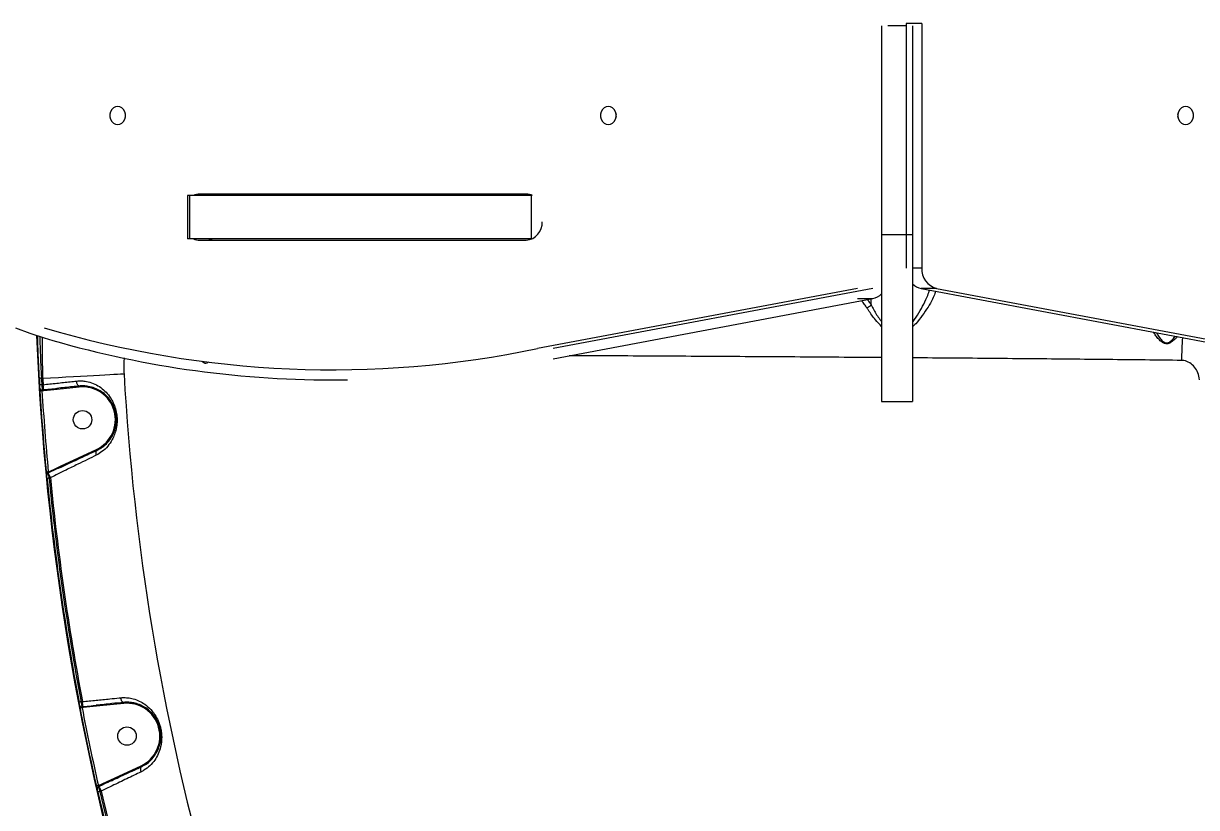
# Model space of a CAD drawing. Header units: millimetres. Extents: x -7245 to 6306, y -6696 to 5973.
# Drawn here: x -3575 to -3003, y 2041 to 2423 of the extents above; entities that cross this region are included whole.
import ezdxf

# ---------------------------------------------------------------- set-up
doc = ezdxf.new("R2010")
doc.units = ezdxf.units.MM
for name, color, linetype in [('DIKOM_ОБЪЕКТ', 7, 'Continuous'), ('DIKOM_РАЗМЕР_ЗОНА', 7, 'Continuous'), ('DIKOM_РАЗМЕР_ОБЪЕКТА', 7, 'Continuous')]:
    doc.layers.add(name, color=color, linetype=linetype)
doc.styles.add('style1', font='arial.ttf', dxfattribs={"width": 0.8})
doc.dimstyles.new('1-50', dxfattribs={"dimtxt": 300, "dimasz": 200, "dimexe": 100, "dimexo": 0, "dimgap": 100, "dimtad": 1, "dimtxsty": 'style1', "dimcen": 200, "dimclrd": 7, "dimclre": 7, "dimclrt": 7, "dimadec": 1, "dimazin": 2, "dimtfac": 1, "dimtmove": 0, "dimatfit": 2, "dimfxl": 0, "dimlwd": 25, "dimlwe": 18, "dimarcsym": 0})

# ---------------------------------------------------------------- blocks, each defined once
blk = doc.blocks.new('*D10')
at = {"layer": 'Defpoints', "color": 0, "transparency": 16777216}
for p in [(-4365.71, 2792.53), (4306.16, 475.6), (4306.16, -5965.27)]:
    blk.add_point(p, dxfattribs=at)
at = {"layer": 'DIKOM_РАЗМЕР_ОБЪЕКТА', "color": 7, "lineweight": 18, "transparency": 16777216}
for p, q in [((-4365.71, 2792.53), (-4365.71, -6065.27)), ((4306.16, 475.6), (4306.16, -6065.27))]:
    blk.add_line(p, q, dxfattribs=at)
at = {"layer": 'DIKOM_РАЗМЕР_ОБЪЕКТА', "color": 7, "lineweight": 25, "transparency": 16777216}
blk.add_line((-4165.71, -5965.27), (4106.16, -5965.27), dxfattribs=at)
at = {"layer": 'DIKOM_РАЗМЕР_ОБЪЕКТА', "color": 7, "transparency": 16777216}
for points in [[(-4165.71, -5931.93), (-4165.71, -5998.6), (-4365.71, -5965.27)], [(4106.16, -5931.93), (4106.16, -5998.6), (4306.16, -5965.27)]]:
    blk.add_solid(points, dxfattribs=at)
at = {"layer": 'DIKOM_РАЗМЕР_ОБЪЕКТА', "color": 7, "transparency": 16777216, "insert": (-85.78, -5712.1), "char_height": 300, "attachment_point": 5, "style": 'style1'}
blk.add_mtext('8650', dxfattribs=at)
blk = doc.blocks.new('*D11')
at = {"layer": 'Defpoints', "color": 0, "transparency": 16777216}
for p in [(-3472.32, 4472.83), (-6199.73, -2928.86), (1850.21, -2928.86)]:
    blk.add_point(p, dxfattribs=at)
at = {"layer": 'DIKOM_РАЗМЕР_ОБЪЕКТА', "color": 7, "lineweight": 18, "transparency": 16777216}
for p, q in [((-3472.32, 4472.83), (-6299.73, 4472.83)), ((1850.21, -2928.86), (-6299.73, -2928.86))]:
    blk.add_line(p, q, dxfattribs=at)
at = {"layer": 'DIKOM_РАЗМЕР_ОБЪЕКТА', "color": 7, "lineweight": 25, "transparency": 16777216}
blk.add_line((-6199.73, 4272.83), (-6199.73, -2728.86), dxfattribs=at)
at = {"layer": 'DIKOM_РАЗМЕР_ОБЪЕКТА', "color": 7, "transparency": 16777216}
for points in [[(-6233.06, 4272.83), (-6166.39, 4272.83), (-6199.73, 4472.83)], [(-6233.06, -2728.86), (-6166.39, -2728.86), (-6199.73, -2928.86)]]:
    blk.add_solid(points, dxfattribs=at)
at = {"layer": 'DIKOM_РАЗМЕР_ОБЪЕКТА', "color": 7, "transparency": 16777216, "insert": (-6452.9, 984.54), "char_height": 300, "attachment_point": 5, "rotation": 90, "style": 'style1'}
blk.add_mtext('7400', dxfattribs=at)
blk = doc.blocks.new('*D13')
at = {"layer": 'Defpoints', "color": 0, "transparency": 16777216}
for p in [(-4231.86, 5972.83), (-6795, -4928.88), (1792.4, -4928.88)]:
    blk.add_point(p, dxfattribs=at)
at = {"layer": 'DIKOM_РАЗМЕР_ЗОНА', "color": 7, "lineweight": 18, "transparency": 16777216}
for p, q in [((-4231.86, 5972.83), (-6895, 5972.83)), ((1792.4, -4928.88), (-6895, -4928.88))]:
    blk.add_line(p, q, dxfattribs=at)
at = {"layer": 'DIKOM_РАЗМЕР_ЗОНА', "color": 7, "lineweight": 25, "transparency": 16777216}
blk.add_line((-6795, 5772.83), (-6795, -4728.88), dxfattribs=at)
at = {"layer": 'DIKOM_РАЗМЕР_ЗОНА', "color": 7, "transparency": 16777216}
for points in [[(-6828.33, 5772.83), (-6761.67, 5772.83), (-6795, 5972.83)], [(-6828.33, -4728.88), (-6761.67, -4728.88), (-6795, -4928.88)]]:
    blk.add_solid(points, dxfattribs=at)
at = {"layer": 'DIKOM_РАЗМЕР_ЗОНА', "color": 7, "transparency": 16777216, "insert": (-7048.17, 972.94), "char_height": 300, "attachment_point": 5, "rotation": 90, "style": 'style1'}
blk.add_mtext('10900', dxfattribs=at)

msp = doc.modelspace()

# ---------------------------------------------------------------- linework, layer by layer
at = {"layer": 'DIKOM_ОБЪЕКТ', "color": 7, "linetype": 'Continuous', "lineweight": 15}
for p, q in [((-3137.31, 2422.834), (-3144.81, 2422.834)), ((-3144.81, 2422.834), (-3144.81, 2303.609)), ((-3137.31, 2422.834), (-3137.31, 2303.609)), ((-3156.821, 2421.653), (-3156.821, 2319.856)), ((-3144.81, 2421.653), (-3153.839, 2421.653)), ((-3141.821, 2421.653), (-3141.821, 2319.856)), ((-3494.832, 2338.953), (-3494.832, 2317.953)), ((-3493.72, 2338.953), (-3494.832, 2338.953)), ((-3493.72, 2317.953), (-3493.72, 2338.953)), ((-3327.328, 2338.953), (-3493.72, 2338.953)), ((-3329.974, 2339.703), (-3488.89, 2339.703)), ((-3483.444, 2338.953), (-3483.444, 2339.385)), ((-3327.328, 2317.953), (-3327.328, 2338.953)), ((-3141.821, 2319.856), (-3156.821, 2319.856)), ((-3156.821, 2319.856), (-3156.821, 2238.681)), ((-3141.821, 2319.856), (-3141.821, 2238.681)), ((-3493.72, 2317.953), (-3494.832, 2317.953)), ((-3327.328, 2317.953), (-3493.72, 2317.953)), ((-3488.89, 2317.203), (-3329.974, 2317.203)), ((-3137.31, 2303.609), (-3141.821, 2303.609)), ((-3168.6, 2293.739), (-3324.376, 2264.446)), ((-3161.1, 2293.739), (-3316.876, 2264.446)), ((-3130.042, 2293.739), (-3137.542, 2293.739)), ((-3137.542, 2293.739), (-2981.766, 2264.446)), ((-3130.042, 2293.739), (-2974.266, 2264.446)), ((-3316.885, 2259.486), (-3161.107, 2288.78)), ((-3168.607, 2288.78), (-3161.107, 2288.78)), ((-3161.998, 2285.741), (-3161.998, 2288.612)), ((-3565.395, 2249.953), (-3566.056, 2249.953)), ((-3565.871, 2246.76), (-3565.215, 2246.829)), ((-3547.639, 2245.684), (-3558.426, 2244.535)), ((-3424.499, 2249.128), (-3416.999, 2249.128)), ((-3564.902, 2243.888), (-3565.787, 2243.794)), ((-3565.727, 2244.296), (-3564.954, 2244.378)), ((-3558.426, 2244.535), (-3564.902, 2243.888)), ((-3156.821, 2238.681), (-3141.821, 2238.681)), ((-3556.701, 2207.169), (-3539.212, 2215.295)), ((-3562.727, 2203.779), (-3562.936, 2203.683)), ((-3561.688, 2201.544), (-3562.323, 2201.249)), ((-3546.728, 2092.347), (-3546.069, 2092.417)), ((-3525.976, 2091.539), (-3539.266, 2090.124)), ((-3546.394, 2089.903), (-3545.809, 2089.965)), ((-3545.756, 2089.475), (-3546.264, 2089.421)), ((-3539.266, 2090.124), (-3545.756, 2089.475)), ((-3532.186, 2054.35), (-3517.548, 2061.151)), ((-3538.32, 2051.453), (-3538.196, 2051.51)), ((-3538.196, 2051.51), (-3532.186, 2054.35)), ((-3537.989, 2051.063), (-3538.359, 2050.892)), ((-3536.95, 2048.828), (-3537.562, 2048.544))]:
    msp.add_line(p, q, dxfattribs=at)
at = {"layer": 'DIKOM_ОБЪЕКТ', "color": 7, "linetype": 'Continuous', "lineweight": 15, "flags": 128}
for points in [[(-3528.944, 2382.353), (-3530.017, 2382.175), (-3531.004, 2381.654), (-3531.823, 2380.834), (-3532.41, 2379.781), (-3532.716, 2378.579), (-3532.716, 2377.327), (-3532.41, 2376.125), (-3531.823, 2375.072), (-3531.004, 2374.251), (-3530.017, 2373.731), (-3528.944, 2373.553), (-3527.87, 2373.731), (-3526.884, 2374.251), (-3526.064, 2375.072), (-3525.478, 2376.125), (-3525.172, 2377.327), (-3525.172, 2378.579), (-3525.478, 2379.781), (-3526.064, 2380.834), (-3526.884, 2381.654), (-3527.87, 2382.175), (-3528.944, 2382.353)], [(-3289.921, 2382.353), (-3290.994, 2382.175), (-3291.981, 2381.654), (-3292.801, 2380.834), (-3293.387, 2379.781), (-3293.692, 2378.579), (-3293.692, 2377.327), (-3293.387, 2376.125), (-3292.801, 2375.072), (-3291.981, 2374.251), (-3290.994, 2373.731), (-3289.921, 2373.553), (-3288.847, 2373.731), (-3287.861, 2374.251), (-3287.041, 2375.072), (-3286.454, 2376.125), (-3286.149, 2377.327), (-3286.149, 2378.579), (-3286.454, 2379.781), (-3287.041, 2380.834), (-3287.861, 2381.654), (-3288.847, 2382.175), (-3289.921, 2382.353)], [(-3008.73, 2373.553), (-3007.657, 2373.731), (-3006.67, 2374.251), (-3005.851, 2375.072), (-3005.264, 2376.125), (-3004.959, 2377.327), (-3004.959, 2378.579), (-3005.264, 2379.781), (-3005.851, 2380.834), (-3006.67, 2381.654), (-3007.657, 2382.175), (-3008.73, 2382.353), (-3009.804, 2382.175), (-3010.791, 2381.654), (-3011.61, 2380.834), (-3012.197, 2379.781), (-3012.502, 2378.579), (-3012.502, 2377.327), (-3012.197, 2376.125), (-3011.61, 2375.072), (-3010.791, 2374.251), (-3009.804, 2373.731), (-3008.73, 2373.553)], [(-3578.652, 2274.506), (-3571.774, 2271.894), (-3564.804, 2269.633)], [(-3565.395, 2249.953), (-3561.586, 2250.168), (-3557.811, 2250.381), (-3554.105, 2250.589), (-3550.503, 2250.793), (-3547.037, 2250.988), (-3543.738, 2251.174), (-3540.636, 2251.349), (-3537.76, 2251.511), (-3535.135, 2251.659), (-3532.788, 2251.791), (-3530.737, 2251.907), (-3529.002, 2252.005), (-3527.6, 2252.084), (-3526.541, 2252.143), (-3525.837, 2252.183)], [(-3566.056, 2249.953), (-3566.245, 2249.942), (-3566.428, 2249.932), (-3566.598, 2249.922), (-3566.747, 2249.914), (-3566.871, 2249.907), (-3566.966, 2249.902), (-3567.027, 2249.898), (-3567.053, 2249.897)], [(-3565.871, 2246.76), (-3566.061, 2246.748), (-3566.244, 2246.737), (-3566.414, 2246.728), (-3566.563, 2246.719), (-3566.687, 2246.711), (-3566.782, 2246.706), (-3566.843, 2246.702), (-3566.869, 2246.701)], [(-3564.954, 2244.378), (-3564.965, 2244.488), (-3564.985, 2244.67), (-3565.011, 2244.918), (-3565.044, 2245.225), (-3565.082, 2245.581), (-3565.124, 2245.975), (-3565.169, 2246.395), (-3565.215, 2246.829)], [(-3565.787, 2243.794), (-3565.977, 2243.782), (-3566.161, 2243.771), (-3566.331, 2243.76), (-3566.48, 2243.751), (-3566.605, 2243.743), (-3566.699, 2243.738), (-3566.76, 2243.734), (-3566.785, 2243.732)], [(-3564.902, 2243.888), (-3564.911, 2243.975), (-3564.92, 2244.059), (-3564.928, 2244.138), (-3564.935, 2244.209), (-3564.942, 2244.27), (-3564.947, 2244.32), (-3564.951, 2244.356), (-3564.954, 2244.378)], [(-3562.712, 2204.33), (-3562.902, 2204.312), (-3563.085, 2204.295), (-3563.254, 2204.279), (-3563.404, 2204.265), (-3563.528, 2204.253), (-3563.622, 2204.244), (-3563.682, 2204.239), (-3563.707, 2204.236)], [(-3562.835, 2204.011), (-3562.999, 2203.974), (-3563.153, 2203.925), (-3563.291, 2203.866), (-3563.41, 2203.798), (-3563.505, 2203.724), (-3563.575, 2203.646), (-3563.617, 2203.566), (-3563.629, 2203.486)], [(-3562.323, 2201.249), (-3562.512, 2201.231), (-3562.694, 2201.213), (-3562.863, 2201.197), (-3563.012, 2201.182), (-3563.136, 2201.17), (-3563.23, 2201.161), (-3563.291, 2201.155), (-3563.317, 2201.153)], [(-3546.728, 2092.347), (-3546.914, 2092.311), (-3547.095, 2092.277), (-3547.261, 2092.245), (-3547.408, 2092.217), (-3547.53, 2092.194), (-3547.623, 2092.176), (-3547.684, 2092.165), (-3547.709, 2092.16)], [(-3545.809, 2089.965), (-3545.82, 2090.075), (-3545.84, 2090.257), (-3545.866, 2090.505), (-3545.899, 2090.812), (-3545.936, 2091.168), (-3545.978, 2091.562), (-3546.023, 2091.983), (-3546.069, 2092.417)], [(-3546.264, 2089.421), (-3546.451, 2089.385), (-3546.632, 2089.35), (-3546.799, 2089.318), (-3546.946, 2089.29), (-3547.068, 2089.266), (-3547.161, 2089.249), (-3547.221, 2089.237), (-3547.245, 2089.232)], [(-3545.756, 2089.475), (-3545.766, 2089.562), (-3545.774, 2089.646), (-3545.783, 2089.725), (-3545.79, 2089.796), (-3545.797, 2089.857), (-3545.802, 2089.907), (-3545.806, 2089.944), (-3545.809, 2089.965)], [(-3538.32, 2051.453), (-3538.506, 2051.411), (-3538.685, 2051.37), (-3538.851, 2051.333), (-3538.997, 2051.3), (-3539.119, 2051.272), (-3539.211, 2051.252), (-3539.27, 2051.238), (-3539.294, 2051.233)], [(-3537.562, 2048.544), (-3537.747, 2048.501), (-3537.926, 2048.46), (-3538.091, 2048.423), (-3538.237, 2048.389), (-3538.358, 2048.361), (-3538.451, 2048.34), (-3538.511, 2048.327), (-3538.536, 2048.321)], [(-3537.989, 2051.063), (-3537.942, 2050.963), (-3537.865, 2050.797), (-3537.76, 2050.571), (-3537.63, 2050.291), (-3537.479, 2049.967), (-3537.312, 2049.607), (-3537.134, 2049.224), (-3536.95, 2048.828)]]:
    msp.add_lwpolyline(points, dxfattribs=at)
at = {"layer": 'DIKOM_ОБЪЕКТ', "color": 7, "linetype": 'Continuous', "lineweight": 15}
for centre in [(-3546.043, 2229.764), (-3524.379, 2075.619)]:
    msp.add_circle(centre, 4.5, dxfattribs=at)
for centre, radius, start, end in [((-3520.127, 2377.953), 5.127, 171.2373, 188.7627), ((-3281.21, 2377.953), 5.022, 171.05106, 188.94894), ((-3281.214, 2377.953), 5.018, 171.04486, 188.95514), ((-3017.515, 2377.953), 5.092, 351.2934, 8.7066), ((-3017.433, 2377.953), 5.013, 351.03865, 8.96135), ((-3488.868, 2332.768), 6.935, 90.18018, 116.89553), ((-3481.368, 2332.77), 6.933, 90.18046, 116.89924), ((-3330.001, 2332.747), 6.956, 63.14684, 89.77746), ((-3330.625, 2325.641), 8.463, 274.40653, 3.80597), ((-3488.862, 2324.164), 6.961, 243.1569, 269.7674), ((-3481.36, 2324.171), 6.968, 243.65634, 269.74975), ((-3127.643, 2303.116), 9.68, 177.08436, 255.64884), ((-3135.912, 2301.871), 8.294, 224.56511, 258.66674), ((-3162.737, 2296.913), 8.295, 281.33492, 315.49671), ((-3424.544, 2744.377), 490.272, 253.37733, 281.78909), ((-2359.315, 2317.953), 1209.999, 182.23574, 210.952609), ((-3424.251, 2741.092), 491.964, 253.3995, 269.97113), ((-2900.129, 2259.979), 110.575, 174.90172, 180.68197), ((-2359.315, 2317.953), 1168.375, 183.226978, 207.773022), ((-2359.315, 2317.953), 1209.654, 183.225214, 183.376854), ((-2359.315, 2317.953), 1208.655, 183.225214, 183.376854), ((-2359.315, 2317.953), 1207.995, 183.226978, 183.375378), ((-3454.782, 2255.822), 93.409, 185.92434, 186.23098), ((-3546.043, 2229.764), 16, 295.27345, 95.72655), ((-3565.831, 2245.291), 1.001, 184.28723, 275.9652), ((-2359.315, 2317.953), 1209.748, 183.517426, 185.393788), ((-2359.315, 2317.953), 1208.749, 183.517426, 185.393788), ((-3465.569, 2254.674), 93.409, 185.92434, 186.23098), ((-3472.896, 2245.842), 73.013, 204.73157, 205.12398), ((-3387.815, 2285.387), 186.12, 204.85081, 205.00475), ((-3562.523, 2202.777), 0.995, 114.48485, 184.8136), ((-2359.315, 2317.953), 1209.654, 185.540928, 190.757877), ((-3580.313, 2195.751), 19.332, 24.53781, 25.29594), ((-3960.963, 2017.318), 439.727, 24.76858, 25.08978), ((-2359.315, 2317.953), 1208.655, 185.540928, 190.757877), ((-2359.315, 2317.953), 1207.995, 185.52992, 190.760438), ((-3618.538, 2081.935), 93.059, 5.92376, 6.23156), ((-3524.379, 2075.619), 16, 295.27345, 95.72655), ((-3546.501, 2090.896), 0.999, 191.57476, 276.15683), ((-2359.315, 2317.953), 1209.748, 190.898209, 192.736974), ((-2359.315, 2317.953), 1208.749, 190.898209, 192.736974), ((-3452.137, 2099.648), 87.648, 185.91129, 186.23824), ((-3430.985, 2101.107), 95.34, 204.77752, 205.07803), ((-3522.664, 2058.446), 17.01, 204.06131, 205.72129), ((-3363.299, 2132.568), 186.12, 204.85081, 205.00475), ((-3537.943, 2049.985), 0.997, 114.6692, 192.12237), ((-2359.315, 2317.953), 1209.654, 192.879429, 198.120571), ((-2359.315, 2317.953), 1208.655, 192.879429, 198.120571), ((-2359.315, 2317.953), 1207.995, 192.872753, 198.127247)]:
    msp.add_arc(centre, radius, start, end, dxfattribs=at)
for points, knots in [([(-3141.821, 2277.152), (-3141.713, 2277.296), (-3140.556, 2278.826), (-3138.649, 2281.882), (-3136.216, 2286.191), (-3134.422, 2289.951), (-3133.711, 2292.106), (-3133.428, 2292.965)], [0, 0, 0, 0, 0.0267625, 0.2859974, 0.5504684, 0.8207009, 1, 1, 1, 1]), ([(-3130.586, 2292.431), (-3130.672, 2292.025), (-3130.923, 2290.839), (-3132.117, 2288.246), (-3134.122, 2284.665), (-3136.995, 2280.622), (-3139.451, 2277.234), (-3141.283, 2275.496), (-3141.821, 2274.985)], [0, 0, 0, 0, 0.0838823, 0.2453289, 0.4687115, 0.6924394, 0.9096248, 1, 1, 1, 1]), ([(-3164.011, 2284.217), (-3164.388, 2284.794), (-3165.215, 2286.055), (-3166.142, 2287.146), (-3166.646, 2287.738)], [0, 0, 0, 0, 0.4567638, 1, 1, 1, 1]), ([(-3162.001, 2285.73), (-3162.152, 2285.536), (-3162.454, 2285.147), (-3163.129, 2284.633), (-3163.673, 2284.347), (-3163.966, 2284.234), (-3164.011, 2284.217)], [0, 0, 0, 0, 0.3156866, 0.6315037, 0.9436678, 1, 1, 1, 1]), ([(-3163.708, 2288.29), (-3163.519, 2288.041), (-3162.917, 2287.247), (-3162.372, 2286.354), (-3161.998, 2285.741)], [0, 0, 0, 0, 0.3138315, 1, 1, 1, 1]), ([(-3161.998, 2285.741), (-3161.999, 2285.74), (-3161.999, 2285.736), (-3162, 2285.733), (-3162.001, 2285.731), (-3162.001, 2285.73)], [0, 0, 0, 0, 0.4384138, 0.7974668, 1, 1, 1, 1]), ([(-3162.001, 2285.73), (-3162, 2285.729), (-3161.785, 2285.32), (-3160.702, 2283.36), (-3159.114, 2280.557), (-3157.382, 2278.259), (-3156.821, 2277.515)], [0, 0, 0, 0, 0.0005563, 0.1503991, 0.7248929, 1, 1, 1, 1]), ([(-3156.821, 2275.139), (-3157.872, 2276.249), (-3160.304, 2278.816), (-3162.507, 2281.959), (-3163.755, 2283.833), (-3164.011, 2284.217)], [0, 0, 0, 0, 0.3770024, 0.8723359, 1, 1, 1, 1]), ([(-3567.053, 2249.897), (-3567.17, 2252.089), (-3567.404, 2256.473), (-3567.643, 2262.634), (-3567.787, 2267.364), (-3567.821, 2269.841), (-3567.832, 2270.606)], [0, 0, 0, 0, 0.3079222, 0.6158418, 0.8813946, 1, 1, 1, 1]), ([(-3566.834, 2270.285), (-3566.823, 2269.521), (-3566.789, 2267.08), (-3566.645, 2262.429), (-3566.407, 2256.395), (-3566.173, 2252.1), (-3566.056, 2249.953)], [0, 0, 0, 0, 0.1207614, 0.3856069, 0.6928032, 1, 1, 1, 1]), ([(-3565.395, 2249.953), (-3565.414, 2251.789), (-3565.452, 2255.461), (-3565.485, 2260.915), (-3565.501, 2265.753), (-3565.497, 2268.657), (-3565.495, 2269.855)], [0, 0, 0, 0, 0.2686565, 0.5373122, 0.8090017, 1, 1, 1, 1]), ([(-3012.76, 2270.274), (-3013.078, 2269.915), (-3013.878, 2269.009), (-3015.239, 2267.847), (-3016.669, 2266.967), (-3017.939, 2266.686), (-3019.137, 2266.867), (-3020.506, 2267.647), (-3021.9, 2268.979), (-3023.278, 2270.661), (-3024.003, 2271.856), (-3024.368, 2272.457)], [0, 0, 0, 0, 0.0884575, 0.2232633, 0.3324438, 0.4013916, 0.4706855, 0.567268, 0.7104366, 0.8543134, 1, 1, 1, 1]), ([(-3022.918, 2272.184), (-3022.778, 2271.902), (-3022.335, 2271.009), (-3021.369, 2269.571), (-3020.189, 2268.162), (-3019, 2267.307), (-3017.939, 2267.105), (-3016.815, 2267.418), (-3015.582, 2268.368), (-3014.535, 2269.454), (-3013.96, 2270.242), (-3013.794, 2270.469)], [0, 0, 0, 0, 0.0772986, 0.2442979, 0.4103805, 0.5159244, 0.5886294, 0.6613265, 0.7818938, 0.9372361, 1, 1, 1, 1]), ([(-3525.716, 2259.895), (-3525.729, 2259.836), (-3525.855, 2259.254), (-3525.939, 2257.299), (-3525.956, 2254.674), (-3525.871, 2252.895), (-3525.837, 2252.183)], [0, 0, 0, 0, 0.0404445, 0.3985454, 0.7595015, 1, 1, 1, 1]), ([(-3487.912, 2258.368), (-3487.64, 2258.071), (-3487.002, 2257.374), (-3485.952, 2257.168), (-3485.154, 2257.47), (-3484.8, 2257.84), (-3484.729, 2257.914)], [0, 0, 0, 0, 0.2620938, 0.6145379, 0.9218015, 1, 1, 1, 1]), ([(-3156.821, 2260.025), (-3158.39, 2260.037), (-3167.152, 2260.103), (-3183.098, 2260.216), (-3204.581, 2260.361), (-3225.916, 2260.498), (-3247, 2260.625), (-3267.752, 2260.745), (-3288.008, 2260.856), (-3301.766, 2260.93), (-3308.601, 2260.963), (-3309.021, 2260.965)], [0, 0, 0, 0, 0.0299028, 0.1669668, 0.3044636, 0.4421838, 0.5799019, 0.7173956, 0.8544579, 0.9910653, 1, 1, 1, 1]), ([(-3010.696, 2258.663), (-3016.598, 2258.73), (-3028.411, 2258.866), (-3046.504, 2259.058), (-3064.814, 2259.242), (-3083.573, 2259.42), (-3102.745, 2259.591), (-3122.262, 2259.757), (-3135.313, 2259.86), (-3141.821, 2259.912)], [0, 0, 0, 0, 0.1403947, 0.2809601, 0.4215247, 0.561921, 0.7080767, 0.8544196, 1, 1, 1, 1]), ([(-3001.937, 2249.274), (-3002.149, 2250.405), (-3002.569, 2252.64), (-3004.304, 2255.53), (-3006.669, 2257.649), (-3008.961, 2258.56), (-3010.319, 2258.64), (-3010.696, 2258.663)], [0, 0, 0, 0, 0.2385198, 0.4713207, 0.6967877, 0.9159924, 1, 1, 1, 1]), ([(-3566.829, 2245.216), (-3566.826, 2245.261), (-3566.819, 2245.352), (-3566.823, 2245.684), (-3566.839, 2246.118), (-3566.855, 2246.48), (-3566.867, 2246.675), (-3566.869, 2246.701)], [0, 0, 0, 0, 0.2408124, 0.4813549, 0.7221279, 0.9627137, 1, 1, 1, 1]), ([(-3565.871, 2246.76), (-3565.868, 2246.716), (-3565.843, 2246.393), (-3565.799, 2245.791), (-3565.754, 2245.071), (-3565.726, 2244.52), (-3565.727, 2244.37), (-3565.727, 2244.296)], [0, 0, 0, 0, 0.0372393, 0.2781532, 0.5188812, 0.7593948, 1, 1, 1, 1]), ([(-3565.215, 2246.829), (-3563.008, 2247.071), (-3558.529, 2247.561), (-3553.09, 2248.157), (-3549.981, 2248.498), (-3548.968, 2248.608)], [0, 0, 0, 0, 0.3958804, 0.8032065, 1, 1, 1, 1]), ([(-3547.692, 2246.181), (-3548.766, 2246.067), (-3551.033, 2245.826), (-3554.642, 2245.441), (-3557.196, 2245.169), (-3558.479, 2245.032)], [0, 0, 0, 0, 0.3093505, 0.6532211, 1, 1, 1, 1]), ([(-3548.968, 2248.608), (-3548.146, 2248.657), (-3546.502, 2248.755), (-3543.728, 2248.412), (-3540.76, 2247.533), (-3537.745, 2245.938), (-3535.103, 2243.833), (-3533, 2241.405), (-3531.386, 2238.787), (-3530.17, 2235.954), (-3529.476, 2233.163), (-3529.219, 2230.724), (-3529.19, 2228.836), (-3529.341, 2226.972), (-3529.718, 2224.8), (-3530.419, 2222.456), (-3531.713, 2219.63), (-3533.669, 2216.785), (-3536.292, 2214.217), (-3538.418, 2213.002), (-3539.386, 2212.448)], [0, 0, 0, 0, 0.0450742, 0.0901806, 0.1588874, 0.2276843, 0.298402, 0.3691097, 0.4250449, 0.4808176, 0.5408154, 0.5713834, 0.6019548, 0.6344645, 0.6670278, 0.7198431, 0.77277, 0.8528863, 0.9329858, 1, 1, 1, 1]), ([(-3547.693, 2246.181), (-3547.81, 2246.197), (-3548.044, 2246.229), (-3548.392, 2246.627), (-3548.688, 2247.235), (-3548.869, 2247.894), (-3548.944, 2248.366), (-3548.963, 2248.563), (-3548.968, 2248.608)], [0, 0, 0, 0, 0.2123485, 0.4246847, 0.6370444, 0.8493775, 0.9654917, 1, 1, 1, 1]), ([(-3539.003, 2214.841), (-3539.002, 2214.841), (-3538.135, 2215.275), (-3536.147, 2216.407), (-3533.741, 2218.601), (-3531.924, 2221.056), (-3530.706, 2223.527), (-3530.045, 2225.545), (-3529.679, 2227.455), (-3529.503, 2229.356), (-3529.564, 2231.049), (-3529.851, 2233.153), (-3530.42, 2235.316), (-3531.527, 2237.742), (-3533.002, 2239.998), (-3534.93, 2242.086), (-3537.343, 2243.892), (-3540.113, 2245.271), (-3542.833, 2246.012), (-3545.408, 2246.336), (-3546.911, 2246.181), (-3547.693, 2246.181), (-3547.693, 2246.181)], [0, 0, 0, 0, 0.0000504, 0.0687886, 0.1496488, 0.2325796, 0.2845354, 0.3375289, 0.368024, 0.3993635, 0.4434851, 0.4558833, 0.512447, 0.5666901, 0.6227757, 0.6942105, 0.7670873, 0.8368655, 0.9083367, 0.9537622, 0.9999718, 1, 1, 1, 1]), ([(-3566.785, 2243.732), (-3566.786, 2243.758), (-3566.798, 2243.953), (-3566.817, 2244.315), (-3566.834, 2244.749), (-3566.84, 2245.081), (-3566.833, 2245.171), (-3566.829, 2245.216)], [0, 0, 0, 0, 0.0372954, 0.277875, 0.5186323, 0.7592391, 1, 1, 1, 1]), ([(-3565.727, 2244.296), (-3565.734, 2244.28), (-3565.748, 2244.249), (-3565.765, 2244.136), (-3565.779, 2243.99), (-3565.784, 2243.868), (-3565.787, 2243.802), (-3565.787, 2243.794)], [0, 0, 0, 0, 0.2403614, 0.4810391, 0.7223575, 0.9628966, 1, 1, 1, 1]), ([(-3564.954, 2244.378), (-3564.622, 2244.413), (-3562.965, 2244.588), (-3560.805, 2244.792), (-3558.979, 2244.981), (-3558.479, 2245.032)], [0, 0, 0, 0, 0.1536002, 0.768306, 1, 1, 1, 1]), ([(-3539.386, 2212.448), (-3540.801, 2211.756), (-3543.653, 2210.36), (-3548.594, 2207.944), (-3553.372, 2205.608), (-3557.86, 2203.414), (-3560.408, 2202.169), (-3561.688, 2201.544)], [0, 0, 0, 0, 0.2106403, 0.4247461, 0.6762134, 0.8373998, 1, 1, 1, 1]), ([(-3556.49, 2206.716), (-3555.15, 2207.339), (-3552.457, 2208.59), (-3548.146, 2210.593), (-3543.564, 2212.722), (-3540.53, 2214.131), (-3539.001, 2214.842)], [0, 0, 0, 0, 0.2160532, 0.4340951, 0.714776, 1, 1, 1, 1]), ([(-3539.003, 2214.841), (-3539.133, 2214.749), (-3539.392, 2214.566), (-3539.587, 2213.998), (-3539.601, 2213.314), (-3539.492, 2212.771), (-3539.401, 2212.493), (-3539.386, 2212.448)], [0, 0, 0, 0, 0.2462242, 0.4925346, 0.7387051, 0.9579814, 1, 1, 1, 1]), ([(-3556.49, 2206.716), (-3558.297, 2205.86), (-3560.374, 2204.876), (-3562.457, 2203.905), (-3562.727, 2203.779)], [0, 0, 0, 0, 0.8701942, 1, 1, 1, 1]), ([(-3562.712, 2204.33), (-3562.516, 2204.421), (-3560.508, 2205.359), (-3558.507, 2206.31), (-3556.701, 2207.169)], [0, 0, 0, 0, 0.0973759, 1, 1, 1, 1]), ([(-3563.629, 2203.486), (-3563.637, 2203.554), (-3563.664, 2203.789), (-3563.689, 2204.05), (-3563.707, 2204.236)], [0, 0, 0, 0, 0.2880149, 1, 1, 1, 1]), ([(-3563.515, 2202.693), (-3563.525, 2202.735), (-3563.544, 2202.82), (-3563.587, 2203.115), (-3563.616, 2203.369), (-3563.629, 2203.486)], [0, 0, 0, 0, 0.3508994, 0.7013979, 1, 1, 1, 1]), ([(-3563.317, 2201.153), (-3563.336, 2201.337), (-3563.373, 2201.707), (-3563.431, 2202.19), (-3563.482, 2202.555), (-3563.504, 2202.647), (-3563.515, 2202.693)], [0, 0, 0, 0, 0.25657, 0.5136661, 0.7612287, 1, 1, 1, 1]), ([(-3562.835, 2204.011), (-3562.852, 2203.963), (-3562.889, 2203.862), (-3562.924, 2203.75), (-3562.935, 2203.697), (-3562.936, 2203.685), (-3562.936, 2203.683)], [0, 0, 0, 0, 0.328231, 0.6788148, 0.9204325, 1, 1, 1, 1]), ([(-3562.936, 2203.683), (-3562.912, 2203.609), (-3562.864, 2203.461), (-3562.715, 2202.888), (-3562.527, 2202.126), (-3562.391, 2201.54), (-3562.323, 2201.249)], [0, 0, 0, 0, 0.242534, 0.4916774, 0.7472822, 1, 1, 1, 1]), ([(-3562.712, 2204.33), (-3562.743, 2204.252), (-3562.786, 2204.143), (-3562.824, 2204.04), (-3562.835, 2204.011)], [0, 0, 0, 0, 0.7208524, 1, 1, 1, 1]), ([(-3547.48, 2090.696), (-3547.482, 2090.74), (-3547.487, 2090.829), (-3547.533, 2091.154), (-3547.602, 2091.579), (-3547.668, 2091.937), (-3547.704, 2092.131), (-3547.709, 2092.16)], [0, 0, 0, 0, 0.2394774, 0.4787471, 0.7178543, 0.9577403, 1, 1, 1, 1]), ([(-3546.728, 2092.347), (-3546.72, 2092.298), (-3546.669, 2091.974), (-3546.58, 2091.375), (-3546.479, 2090.666), (-3546.41, 2090.124), (-3546.399, 2089.977), (-3546.394, 2089.903)], [0, 0, 0, 0, 0.04229, 0.2819709, 0.5212865, 0.7606328, 1, 1, 1, 1]), ([(-3546.069, 2092.417), (-3543.849, 2092.642), (-3539.345, 2093.098), (-3533.35, 2093.705), (-3529.431, 2094.102), (-3527.692, 2094.278), (-3527.432, 2094.304)], [0, 0, 0, 0, 0.3434993, 0.6969403, 0.9545343, 1, 1, 1, 1]), ([(-3526.029, 2092.037), (-3527.906, 2091.837), (-3530.96, 2091.512), (-3535.462, 2091.032), (-3538.03, 2090.759), (-3539.319, 2090.621)], [0, 0, 0, 0, 0.4427056, 0.720187, 1, 1, 1, 1]), ([(-3527.432, 2094.304), (-3527.192, 2094.324), (-3526.012, 2094.42), (-3523.932, 2094.342), (-3521.119, 2093.801), (-3518.341, 2092.759), (-3515.456, 2091.06), (-3512.733, 2088.694), (-3510.44, 2085.682), (-3508.996, 2082.775), (-3508.214, 2080.413), (-3507.782, 2078.56), (-3507.534, 2076.69), (-3507.448, 2074.657), (-3507.585, 2072.523), (-3508.068, 2069.838), (-3509.061, 2066.909), (-3510.781, 2063.848), (-3513.093, 2061.127), (-3515.451, 2059.254), (-3517.069, 2058.403), (-3517.556, 2058.146)], [0, 0, 0, 0, 0.0134539, 0.0663249, 0.1192287, 0.1832739, 0.2473515, 0.3264844, 0.4053669, 0.467863, 0.4990968, 0.530305, 0.5614419, 0.5926224, 0.6345154, 0.6764925, 0.7480872, 0.8197634, 0.8939599, 0.9680672, 1, 1, 1, 1]), ([(-3526.03, 2092.037), (-3526.163, 2092.051), (-3526.429, 2092.08), (-3526.819, 2092.474), (-3527.148, 2093.078), (-3527.33, 2093.69), (-3527.406, 2094.11), (-3527.426, 2094.258), (-3527.432, 2094.304)], [0, 0, 0, 0, 0.2204714, 0.4409506, 0.6614657, 0.8819387, 0.9635952, 1, 1, 1, 1]), ([(-3517.339, 2060.696), (-3517.339, 2060.697), (-3516.856, 2060.938), (-3515.438, 2061.664), (-3513.199, 2063.336), (-3511.072, 2065.697), (-3509.442, 2068.384), (-3508.492, 2070.914), (-3508.007, 2073.277), (-3507.853, 2075.119), (-3507.904, 2076.908), (-3508.151, 2078.869), (-3508.589, 2080.504), (-3509.338, 2082.506), (-3510.511, 2084.764), (-3512.58, 2087.322), (-3515.043, 2089.341), (-3517.677, 2090.782), (-3520.211, 2091.663), (-3522.8, 2092.09), (-3524.703, 2092.19), (-3525.815, 2092.037), (-3526.03, 2092.037), (-3526.03, 2092.037)], [0, 0, 0, 0, 0.0000429, 0.0326111, 0.1077242, 0.1849018, 0.2566634, 0.3299842, 0.3703916, 0.4116924, 0.4402785, 0.4699652, 0.5164157, 0.5278407, 0.5878081, 0.6656753, 0.7465776, 0.8117583, 0.8780555, 0.9317503, 0.9864089, 0.9999698, 1, 1, 1, 1]), ([(-3547.245, 2089.232), (-3547.251, 2089.261), (-3547.288, 2089.456), (-3547.354, 2089.814), (-3547.426, 2090.239), (-3547.473, 2090.563), (-3547.478, 2090.651), (-3547.48, 2090.696)], [0, 0, 0, 0, 0.0426339, 0.2825834, 0.5216785, 0.7607862, 1, 1, 1, 1]), ([(-3546.394, 2089.903), (-3546.395, 2089.888), (-3546.397, 2089.858), (-3546.372, 2089.751), (-3546.331, 2089.611), (-3546.29, 2089.494), (-3546.267, 2089.431), (-3546.264, 2089.421)], [0, 0, 0, 0, 0.2368041, 0.4741211, 0.7137832, 0.9564974, 1, 1, 1, 1]), ([(-3545.809, 2089.965), (-3545.477, 2090), (-3543.819, 2090.175), (-3541.655, 2090.38), (-3539.824, 2090.569), (-3539.319, 2090.621)], [0, 0, 0, 0, 0.1533227, 0.7665537, 1, 1, 1, 1]), ([(-3517.556, 2058.146), (-3518.666, 2057.613), (-3520.896, 2056.54), (-3524.414, 2054.85), (-3528.008, 2053.123), (-3532.17, 2051.124), (-3535.179, 2049.679), (-3536.95, 2048.828)], [0, 0, 0, 0, 0.187285, 0.3765522, 0.5570103, 0.7392052, 1, 1, 1, 1]), ([(-3531.975, 2053.896), (-3530.752, 2054.464), (-3528.294, 2055.606), (-3524.607, 2057.32), (-3520.907, 2059.039), (-3518.532, 2060.143), (-3517.338, 2060.697)], [0, 0, 0, 0, 0.2380468, 0.478161, 0.7377116, 1, 1, 1, 1]), ([(-3517.339, 2060.696), (-3517.459, 2060.61), (-3517.697, 2060.436), (-3517.863, 2059.881), (-3517.858, 2059.182), (-3517.726, 2058.615), (-3517.605, 2058.272), (-3517.573, 2058.19), (-3517.556, 2058.146)], [0, 0, 0, 0, 0.2316247, 0.4632468, 0.694872, 0.9264607, 0.9610406, 1, 1, 1, 1]), ([(-3538.918, 2049.776), (-3538.919, 2049.779), (-3538.934, 2049.809), (-3538.975, 2049.939), (-3539.066, 2050.272), (-3539.177, 2050.722), (-3539.255, 2051.063), (-3539.294, 2051.233)], [0, 0, 0, 0, 0.027823, 0.2649106, 0.5076794, 0.7539923, 1, 1, 1, 1]), ([(-3538.32, 2051.453), (-3538.329, 2051.387), (-3538.346, 2051.257), (-3538.362, 2051.082), (-3538.369, 2050.958), (-3538.364, 2050.909), (-3538.361, 2050.895), (-3538.359, 2050.893), (-3538.359, 2050.892)], [0, 0, 0, 0, 0.2631177, 0.5159221, 0.7521077, 0.9410334, 0.9741663, 1, 1, 1, 1]), ([(-3531.975, 2053.896), (-3532.277, 2053.755), (-3533.787, 2053.05), (-3535.785, 2052.091), (-3537.491, 2051.296), (-3537.989, 2051.063)], [0, 0, 0, 0, 0.1504134, 0.7520959, 1, 1, 1, 1]), ([(-3538.536, 2048.321), (-3538.575, 2048.491), (-3538.654, 2048.831), (-3538.768, 2049.28), (-3538.859, 2049.612), (-3538.903, 2049.742), (-3538.916, 2049.772), (-3538.918, 2049.776)], [0, 0, 0, 0, 0.2457993, 0.4917408, 0.7342296, 0.9715037, 1, 1, 1, 1]), ([(-3538.359, 2050.892), (-3538.356, 2050.886), (-3538.333, 2050.835), (-3538.252, 2050.624), (-3538.066, 2050.087), (-3537.824, 2049.364), (-3537.649, 2048.817), (-3537.562, 2048.544)], [0, 0, 0, 0, 0.0286025, 0.2670509, 0.5101105, 0.755631, 1, 1, 1, 1])]:
    msp.add_open_spline(points, degree=3, knots=knots, dxfattribs=at)

# ---------------------------------------------------------------- dimensions: what is measured, and where the dimension line sits
at = {"layer": 'DIKOM_РАЗМЕР_ЗОНА'}
dim = msp.add_linear_dim(base=(-6795.001, -4928.879), p1=(-4231.865, 5972.834), p2=(1792.398, -4928.879), angle=90, text='10900', dimstyle='1-50', dxfattribs=at)
dim.commit()
dim.dimension.update_dxf_attribs({"geometry": '*D13', "text_midpoint": (-6795.001, 972.936), "dimtype": 160})
at = {"layer": 'DIKOM_РАЗМЕР_ОБЪЕКТА'}
dim = msp.add_linear_dim(base=(-6199.728, -2928.864), p1=(-3472.315, 4472.834), p2=(1850.213, -2928.864), angle=90, text='7400', dimstyle='1-50', dxfattribs=at)
dim.commit()
dim.dimension.update_dxf_attribs({"geometry": '*D11', "text_midpoint": (-6199.728, 984.539), "dimtype": 160})
dim = msp.add_linear_dim(base=(4306.158, -5965.268), p1=(-4365.714, 2792.532), p2=(4306.158, 475.605), text='8650', dimstyle='1-50', dxfattribs=at)
dim.commit()
dim.dimension.update_dxf_attribs({"geometry": '*D10', "text_midpoint": (-85.784, -5965.268), "dimtype": 160})

doc.saveas('drawing.dxf')
